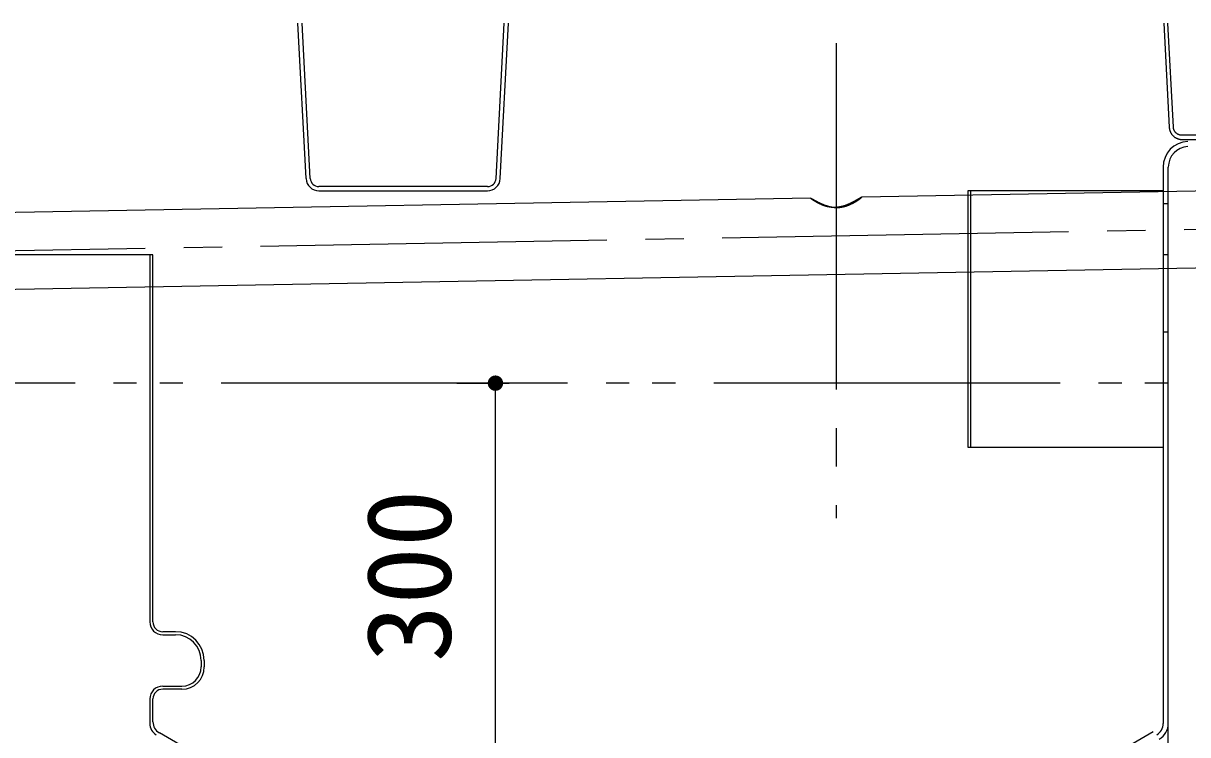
# Model space of a CAD drawing. Units: millimetres, scale not verified. Extents: x -8910 to 8910, y -6308 to 6308.
# Drawn here: x -5255 to -4347, y -2073 to -1518 of the extents above; entities that cross this region are included whole.
import ezdxf
from ezdxf.enums import TextEntityAlignment as Align

# ---------------------------------------------------------------- set-up
doc = ezdxf.new("R2010")
doc.units = ezdxf.units.MM
doc.header["$LTSCALE"] = 30
doc.linetypes.add('CHAIN2', pattern=[12, 9, -1, 1, -1])
doc.linetypes.add('DOUBLE_CHAIN2', pattern=[12.8, 9, -1, 0.6, -0.6, 0.6, -1])
doc.layers.add('0-3_空気管', color=3, linetype='Continuous', lineweight=25)
doc.styles.add('ＭＳ ゴシック', font='')
doc.styles.get('ＭＳ ゴシック').set_extended_font_data('MS Gothic')

msp = doc.modelspace()

# ---------------------------------------------------------------- linework, layer by layer
at = {"layer": '0-3_空気管', "linetype": 'CHAIN2'}
for p, q in [((-4621.22, -1173.53), (-4621.22, -1903.82)), ((-3720.08, -1667.7), (-6101.92, -1710.59))]:
    msp.add_line(p, q, dxfattribs=at)
at = {"layer": '0-3_空気管'}
for p, q in [((-5034.38, -1639.06), (-5040.73, -1518.01)), ((-5031.19, -1638.89), (-5037.53, -1517.84)), ((-4886.26, -1638.89), (-4879.91, -1517.84)), ((-4883.06, -1639.06), (-4876.72, -1518.01)), ((-4366.22, -1630.08), (-4366.22, -2063.89)), ((-4362.22, -3010.25), (-4362.22, -1630.08)), ((-3816.02, -1639.43), (-4601.22, -1653.57)), ((-4893.05, -1645.33), (-5024.4, -1645.33)), ((-5024.4, -1648.53), (-4893.05, -1648.53)), ((-4366.22, -1648.53), (-4518.62, -1648.53)), ((-4516.22, -1848.53), (-4516.22, -1648.53)), ((-4641.17, -1654.29), (-6017.46, -1679.07)), ((-4634.77, -1657.63), (-4634.57, -1657.72)), ((-4366.22, -1658.54), (-4362.22, -1658.54)), ((-3815.83, -1699.43), (-6036.41, -1739.42)), ((-5153.82, -1698.53), (-5306.22, -1698.53)), ((-5156.22, -1698.53), (-5156.22, -1984.67)), ((-5153.82, -1984.67), (-5153.82, -1698.53)), ((-4362.22, -1698.53), (-4366.22, -1698.53)), ((-4366.22, -1758.53), (-4362.22, -1758.53)), ((-4916.81, -1798.54), (-4876.07, -1798.54)), ((-5136.22, -1992.27), (-5146.22, -1992.27)), ((-5146.22, -1994.67), (-5136.22, -1994.67)), ((-5116.22, -2014.67), (-5116.22, -2019.67)), ((-5113.82, -2014.67), (-5113.82, -2019.67)), ((-5146.22, -2034.67), (-5131.22, -2034.67)), ((-5131.22, -2037.07), (-5146.22, -2037.07)), ((-5156.22, -2044.67), (-5156.22, -2063.89)), ((-5153.82, -2062.51), (-5153.82, -2044.67)), ((-5110.55, -2093.27), (-5148.82, -2071.17)), ((-4423.18, -2098.53), (-4373.99, -2070.13))]:
    msp.add_line(p, q, dxfattribs=at)
at = {"layer": '0-3_空気管', "linetype": 'DOUBLE_CHAIN2'}
msp.add_line((-3678.52, -1798.53), (-6245.97, -1798.53), dxfattribs=at)
at = {"layer": '0-3_空気管', "color": 4}
msp.add_line((-4886.81, -3048.54), (-4886.81, -1798.54), dxfattribs=at)
at = {"layer": '0-3_空気管'}
for points in [[(-4365.73, -1518.01), (-4361.48, -1599.06), (-4361.47, -1599.26), (-4361.46, -1599.35), (-4361.46, -1599.45), (-4361.45, -1599.57), (-4361.44, -1599.7), (-4361.43, -1599.84), (-4361.41, -1599.98), (-4361.39, -1600.13), (-4361.37, -1600.29), (-4361.35, -1600.44), (-4361.32, -1600.6), (-4361.29, -1600.75), (-4361.25, -1600.92), (-4361.2, -1601.09), (-4361.14, -1601.27), (-4361.08, -1601.47), (-4361, -1601.68), (-4360.91, -1601.9), (-4360.82, -1602.14), (-4360.71, -1602.38), (-4360.61, -1602.63), (-4360.49, -1602.87), (-4360.38, -1603.11), (-4360.27, -1603.34), (-4360.16, -1603.55), (-4360.05, -1603.75), (-4359.95, -1603.93), (-4359.84, -1604.1), (-4359.74, -1604.26), (-4359.62, -1604.42), (-4359.5, -1604.58), (-4359.36, -1604.74), (-4359.21, -1604.91), (-4359.05, -1605.09), (-4358.87, -1605.28), (-4358.68, -1605.47), (-4358.48, -1605.67), (-4358.29, -1605.86)], [(-4357.46, -1601.78), (-4357.55, -1601.61), (-4357.63, -1601.44), (-4357.71, -1601.26), (-4357.79, -1601.09), (-4357.86, -1600.92), (-4357.93, -1600.76), (-4357.98, -1600.61), (-4358.04, -1600.48), (-4358.08, -1600.34), (-4358.11, -1600.22), (-4358.14, -1600.1), (-4358.17, -1599.99), (-4358.19, -1599.88), (-4358.21, -1599.77), (-4358.22, -1599.66), (-4358.24, -1599.55), (-4358.25, -1599.45), (-4358.25, -1599.35), (-4358.26, -1599.26), (-4358.27, -1599.17), (-4358.27, -1599.1), (-4358.28, -1598.89), (-4362.53, -1517.84)], [(-4358.29, -1605.86), (-4358.09, -1606.05), (-4357.89, -1606.22), (-4357.71, -1606.39), (-4357.53, -1606.54), (-4357.36, -1606.67), (-4357.2, -1606.8), (-4357.03, -1606.91), (-4356.86, -1607.02), (-4356.68, -1607.12), (-4356.48, -1607.23), (-4356.27, -1607.33), (-4356.05, -1607.45), (-4355.8, -1607.56), (-4355.54, -1607.67), (-4355.28, -1607.77), (-4355.02, -1607.88), (-4354.76, -1607.98), (-4354.51, -1608.08), (-4354.27, -1608.16), (-4354.05, -1608.23), (-4353.84, -1608.29), (-4353.65, -1608.34), (-4353.46, -1608.39), (-4353.29, -1608.42), (-4353.12, -1608.45), (-4352.95, -1608.47), (-4352.79, -1608.49), (-4352.63, -1608.5), (-4352.47, -1608.52), (-4352.32, -1608.52), (-4352.17, -1608.53), (-4352.03, -1608.53), (-4351.91, -1608.53), (-4170.56, -1608.53)], [(-4352.54, -1605.28), (-4352.65, -1605.26), (-4352.76, -1605.24), (-4352.88, -1605.22), (-4353.01, -1605.19), (-4353.14, -1605.15), (-4353.29, -1605.1), (-4353.44, -1605.05), (-4353.61, -1604.99), (-4353.77, -1604.93), (-4354.12, -1604.8), (-4354.28, -1604.73), (-4354.44, -1604.66), (-4354.59, -1604.6), (-4354.73, -1604.53), (-4354.86, -1604.47), (-4354.97, -1604.4), (-4355.09, -1604.33), (-4355.2, -1604.27), (-4355.31, -1604.18), (-4355.43, -1604.1), (-4355.54, -1604), (-4355.67, -1603.9), (-4355.81, -1603.78), (-4355.95, -1603.66), (-4356.09, -1603.54), (-4356.23, -1603.41), (-4356.36, -1603.28), (-4356.49, -1603.15), (-4356.6, -1603.03), (-4356.71, -1602.92), (-4356.81, -1602.81), (-4356.9, -1602.7), (-4356.99, -1602.59), (-4357.06, -1602.48), (-4357.14, -1602.36), (-4357.22, -1602.23), (-4357.3, -1602.1), (-4357.38, -1601.94), (-4357.46, -1601.78)], [(-4170.59, -1605.33), (-4351.84, -1605.33), (-4351.93, -1605.33), (-4352.02, -1605.33), (-4352.12, -1605.32), (-4352.23, -1605.32), (-4352.33, -1605.31), (-4352.44, -1605.3), (-4352.54, -1605.28)], [(-4518.62, -1648.53), (-4518.62, -1848.53), (-4366.22, -1848.53)], [(-4641.2, -1654.3), (-4641.2, -1654.3), (-4641.19, -1654.3), (-4641.17, -1654.29), (-4641.14, -1654.29), (-4641.11, -1654.3), (-4641.09, -1654.3), (-4641.07, -1654.3), (-4641.04, -1654.31), (-4641.02, -1654.32), (-4640.99, -1654.33), (-4640.96, -1654.35), (-4640.92, -1654.37), (-4640.87, -1654.39), (-4640.82, -1654.41), (-4640.77, -1654.44), (-4640.7, -1654.47), (-4640.64, -1654.51), (-4640.49, -1654.58), (-4640.42, -1654.62), (-4640.34, -1654.66), (-4640.27, -1654.69), (-4640.2, -1654.73), (-4640, -1654.84), (-4639.92, -1654.88), (-4639.84, -1654.92), (-4639.76, -1654.97), (-4639.66, -1655.02), (-4639.55, -1655.08), (-4639.44, -1655.15), (-4639.31, -1655.21), (-4639.19, -1655.28), (-4639.06, -1655.36), (-4638.93, -1655.42), (-4638.81, -1655.49), (-4638.69, -1655.56), (-4638.58, -1655.62), (-4638.47, -1655.68), (-4638.36, -1655.74), (-4638.26, -1655.8)], [(-4638.15, -1656.5), (-4638.3, -1656.41), (-4638.44, -1656.31), (-4638.59, -1656.23), (-4638.72, -1656.14), (-4638.84, -1656.06), (-4638.96, -1655.99), (-4639.06, -1655.92), (-4639.16, -1655.86), (-4639.25, -1655.8), (-4639.34, -1655.74), (-4639.51, -1655.62), (-4639.6, -1655.56), (-4639.7, -1655.49), (-4639.79, -1655.42), (-4639.9, -1655.36), (-4640, -1655.28), (-4640.09, -1655.21), (-4640.19, -1655.15), (-4640.28, -1655.08), (-4640.36, -1655.02), (-4640.43, -1654.97), (-4640.5, -1654.92), (-4640.55, -1654.88), (-4640.61, -1654.84), (-4640.7, -1654.77), (-4640.75, -1654.73), (-4640.79, -1654.69), (-4640.84, -1654.66), (-4640.93, -1654.58), (-4640.97, -1654.54), (-4641.01, -1654.51), (-4641.05, -1654.47), (-4641.09, -1654.44), (-4641.12, -1654.41), (-4641.18, -1654.35), (-4641.19, -1654.33), (-4641.2, -1654.32), (-4641.2, -1654.31), (-4641.2, -1654.3)], [(-4638.26, -1655.8), (-4638.15, -1655.86), (-4638.03, -1655.92), (-4637.91, -1655.99), (-4637.77, -1656.06), (-4637.63, -1656.14), (-4637.47, -1656.23), (-4637.3, -1656.31), (-4637.13, -1656.41), (-4636.96, -1656.5), (-4636.79, -1656.59), (-4636.63, -1656.68), (-4636.47, -1656.76), (-4636.32, -1656.84), (-4636.18, -1656.91), (-4636.05, -1656.98), (-4635.78, -1657.12), (-4635.64, -1657.19), (-4635.49, -1657.27), (-4635.33, -1657.35), (-4635.15, -1657.44), (-4634.77, -1657.63)], [(-4631.1, -1660), (-4631.29, -1659.93), (-4631.48, -1659.86), (-4631.65, -1659.79), (-4631.83, -1659.72), (-4632, -1659.65), (-4632.19, -1659.58), (-4632.38, -1659.49), (-4632.59, -1659.4), (-4632.8, -1659.31), (-4633.25, -1659.11), (-4633.48, -1659.01), (-4633.7, -1658.91), (-4633.91, -1658.81), (-4634.1, -1658.72), (-4634.28, -1658.64), (-4634.45, -1658.56), (-4634.6, -1658.49), (-4634.89, -1658.34), (-4635.04, -1658.26), (-4635.19, -1658.19), (-4635.34, -1658.1), (-4635.51, -1658.02), (-4635.68, -1657.92), (-4635.86, -1657.82), (-4636.04, -1657.72), (-4636.22, -1657.63), (-4636.4, -1657.53), (-4636.56, -1657.44), (-4636.72, -1657.35), (-4636.86, -1657.27), (-4637, -1657.19), (-4637.12, -1657.12), (-4637.24, -1657.05), (-4637.36, -1656.98), (-4637.6, -1656.84), (-4637.73, -1656.76), (-4637.86, -1656.68), (-4638, -1656.59), (-4638.15, -1656.5)], [(-4634.57, -1657.72), (-4634.37, -1657.82), (-4634.18, -1657.92), (-4633.98, -1658.02), (-4633.8, -1658.1), (-4633.63, -1658.19), (-4633.46, -1658.26), (-4633.3, -1658.34), (-4633.15, -1658.41), (-4632.98, -1658.49), (-4632.82, -1658.56), (-4632.64, -1658.64), (-4632.44, -1658.72), (-4632.23, -1658.81), (-4632.01, -1658.91), (-4631.77, -1659.01), (-4631.53, -1659.11), (-4631.29, -1659.21), (-4631.05, -1659.31), (-4630.82, -1659.4), (-4630.6, -1659.49), (-4630.39, -1659.58), (-4630.2, -1659.65), (-4630.01, -1659.72), (-4629.83, -1659.79), (-4629.64, -1659.86), (-4629.44, -1659.93), (-4629.24, -1660), (-4629.02, -1660.07), (-4628.78, -1660.15), (-4628.52, -1660.23), (-4628.26, -1660.31), (-4627.99, -1660.39), (-4627.72, -1660.48), (-4627.45, -1660.55), (-4627.19, -1660.63), (-4626.94, -1660.7), (-4626.72, -1660.76), (-4626.5, -1660.82), (-4626.29, -1660.87)], [(-4622.23, -1661.57), (-4622.45, -1661.57), (-4622.54, -1661.57), (-4622.65, -1661.57), (-4622.78, -1661.57), (-4622.91, -1661.58), (-4623.22, -1661.58), (-4623.38, -1661.57), (-4623.54, -1661.57), (-4623.71, -1661.57), (-4623.87, -1661.56), (-4624.05, -1661.55), (-4624.23, -1661.53), (-4624.42, -1661.52), (-4624.62, -1661.5), (-4624.84, -1661.47), (-4625.07, -1661.44), (-4625.33, -1661.41), (-4625.6, -1661.37), (-4625.87, -1661.33), (-4626.44, -1661.24), (-4626.72, -1661.2), (-4626.98, -1661.15), (-4627.23, -1661.1), (-4627.46, -1661.06), (-4627.67, -1661.01), (-4627.88, -1660.97), (-4628.27, -1660.87), (-4628.47, -1660.82), (-4628.68, -1660.76), (-4628.9, -1660.7), (-4629.14, -1660.63), (-4629.38, -1660.55), (-4629.64, -1660.48), (-4629.9, -1660.39), (-4630.16, -1660.31), (-4630.42, -1660.23), (-4630.66, -1660.15), (-4630.89, -1660.07), (-4631.1, -1660)], [(-4626.29, -1660.87), (-4626.09, -1660.92), (-4625.89, -1660.97), (-4625.68, -1661.01), (-4625.45, -1661.06), (-4625.22, -1661.1), (-4624.96, -1661.15), (-4624.69, -1661.2), (-4624.41, -1661.24), (-4623.83, -1661.33), (-4623.55, -1661.37), (-4623.27, -1661.41), (-4623.02, -1661.44), (-4622.78, -1661.47), (-4622.55, -1661.5), (-4622.34, -1661.52), (-4622.13, -1661.53), (-4621.92, -1661.55), (-4621.71, -1661.56), (-4621.49, -1661.56), (-4621.25, -1661.57), (-4620.99, -1661.57), (-4620.72, -1661.57), (-4620.44, -1661.57), (-4620.15, -1661.56), (-4619.86, -1661.56), (-4619.58, -1661.55), (-4619.3, -1661.54), (-4619.05, -1661.53), (-4618.81, -1661.51), (-4618.59, -1661.5), (-4618.38, -1661.48), (-4618.17, -1661.46), (-4617.96, -1661.44), (-4617.75, -1661.41), (-4617.53, -1661.38), (-4617.29, -1661.34), (-4617.04, -1661.29), (-4616.77, -1661.25), (-4616.49, -1661.2)], [(-4613.34, -1659.74), (-4613.58, -1659.83), (-4613.83, -1659.92), (-4614.1, -1660.01), (-4614.64, -1660.2), (-4614.91, -1660.29), (-4615.17, -1660.37), (-4615.41, -1660.45), (-4615.64, -1660.52), (-4615.86, -1660.59), (-4616.06, -1660.65), (-4616.27, -1660.7), (-4616.47, -1660.76), (-4616.68, -1660.81), (-4616.9, -1660.86), (-4617.14, -1660.92), (-4617.4, -1660.97), (-4617.67, -1661.03), (-4617.95, -1661.08), (-4618.24, -1661.14), (-4618.53, -1661.2), (-4618.82, -1661.25), (-4619.09, -1661.29), (-4619.35, -1661.34), (-4619.59, -1661.38), (-4619.81, -1661.41), (-4620.02, -1661.44), (-4620.21, -1661.46), (-4620.39, -1661.48), (-4620.57, -1661.5), (-4620.74, -1661.51), (-4620.91, -1661.52), (-4621.24, -1661.54), (-4621.39, -1661.55), (-4621.54, -1661.55), (-4621.68, -1661.56), (-4621.81, -1661.56), (-4621.92, -1661.56), (-4622.23, -1661.57)], [(-4616.49, -1661.2), (-4616.21, -1661.14), (-4615.92, -1661.08), (-4615.65, -1661.03), (-4615.38, -1660.97), (-4615.13, -1660.92), (-4614.9, -1660.86), (-4614.48, -1660.76), (-4614.28, -1660.7), (-4614.08, -1660.65), (-4613.89, -1660.59), (-4613.68, -1660.52), (-4613.46, -1660.45), (-4613.22, -1660.37), (-4612.97, -1660.29), (-4612.72, -1660.2), (-4612.46, -1660.1), (-4612.2, -1660.01), (-4611.94, -1659.92), (-4611.7, -1659.83), (-4611.47, -1659.74), (-4611.26, -1659.66), (-4611.07, -1659.59), (-4610.88, -1659.51), (-4610.71, -1659.44), (-4610.53, -1659.36), (-4610.36, -1659.28), (-4610.17, -1659.2), (-4609.98, -1659.11), (-4609.77, -1659.02), (-4609.56, -1658.91), (-4609.34, -1658.81), (-4608.89, -1658.59), (-4608.67, -1658.48), (-4608.46, -1658.38), (-4608.27, -1658.28), (-4608.08, -1658.19), (-4607.92, -1658.1), (-4607.76, -1658.02), (-4607.62, -1657.94)], [(-4605.91, -1656.18), (-4606.05, -1656.27), (-4606.19, -1656.35), (-4606.33, -1656.42), (-4606.46, -1656.49), (-4606.59, -1656.57), (-4606.73, -1656.64), (-4606.88, -1656.72), (-4607.04, -1656.81), (-4607.22, -1656.9), (-4607.4, -1657), (-4607.6, -1657.1), (-4607.79, -1657.21), (-4607.99, -1657.31), (-4608.19, -1657.42), (-4608.38, -1657.52), (-4608.56, -1657.61), (-4608.74, -1657.7), (-4608.9, -1657.78), (-4609.06, -1657.86), (-4609.22, -1657.94), (-4609.38, -1658.02), (-4609.55, -1658.1), (-4609.72, -1658.19), (-4609.92, -1658.28), (-4610.13, -1658.38), (-4610.35, -1658.48), (-4610.59, -1658.59), (-4610.83, -1658.7), (-4611.31, -1658.91), (-4611.54, -1659.02), (-4611.76, -1659.11), (-4611.97, -1659.2), (-4612.16, -1659.28), (-4612.35, -1659.36), (-4612.53, -1659.44), (-4612.72, -1659.51), (-4612.91, -1659.59), (-4613.12, -1659.66), (-4613.34, -1659.74)], [(-4607.62, -1657.94), (-4607.47, -1657.86), (-4607.33, -1657.78), (-4607.18, -1657.7), (-4607.02, -1657.61), (-4606.86, -1657.52), (-4606.68, -1657.42), (-4606.51, -1657.31), (-4606.33, -1657.21), (-4606.15, -1657.1), (-4605.98, -1657), (-4605.81, -1656.9), (-4605.65, -1656.81), (-4605.51, -1656.72), (-4605.38, -1656.64), (-4605.25, -1656.57), (-4605.13, -1656.49), (-4605.02, -1656.42), (-4604.9, -1656.35), (-4604.78, -1656.27), (-4604.65, -1656.18), (-4604.52, -1656.1), (-4604.37, -1656), (-4604.23, -1655.91), (-4604.08, -1655.81), (-4603.94, -1655.71), (-4603.8, -1655.62), (-4603.54, -1655.44), (-4603.42, -1655.37), (-4603.32, -1655.29), (-4603.22, -1655.23), (-4603.13, -1655.16), (-4603.04, -1655.1), (-4602.87, -1654.98), (-4602.78, -1654.91), (-4602.69, -1654.84), (-4602.59, -1654.77), (-4602.49, -1654.69), (-4602.39, -1654.62), (-4602.29, -1654.55)], [(-4601.56, -1653.7), (-4601.62, -1653.73), (-4601.68, -1653.76), (-4601.75, -1653.8), (-4601.82, -1653.84), (-4601.9, -1653.88), (-4601.97, -1653.92), (-4602.04, -1653.96), (-4602.12, -1654), (-4602.18, -1654.03), (-4602.25, -1654.07), (-4602.32, -1654.11), (-4602.39, -1654.15), (-4602.46, -1654.2), (-4602.54, -1654.24), (-4602.63, -1654.29), (-4602.73, -1654.35), (-4602.83, -1654.41), (-4602.95, -1654.48), (-4603.19, -1654.62), (-4603.32, -1654.69), (-4603.45, -1654.77), (-4603.57, -1654.84), (-4603.69, -1654.91), (-4603.81, -1654.98), (-4603.91, -1655.04), (-4604.02, -1655.1), (-4604.13, -1655.16), (-4604.24, -1655.23), (-4604.35, -1655.29), (-4604.48, -1655.37), (-4604.61, -1655.44), (-4604.76, -1655.53), (-4604.91, -1655.62), (-4605.08, -1655.71), (-4605.25, -1655.81), (-4605.42, -1655.91), (-4605.59, -1656), (-4605.75, -1656.1), (-4605.91, -1656.18)], [(-4602.29, -1654.55), (-4602.2, -1654.48), (-4602.11, -1654.41), (-4602.03, -1654.35), (-4601.96, -1654.29), (-4601.89, -1654.24), (-4601.83, -1654.2), (-4601.78, -1654.15), (-4601.68, -1654.07), (-4601.63, -1654.03), (-4601.59, -1654), (-4601.55, -1653.96), (-4601.5, -1653.92), (-4601.45, -1653.88), (-4601.37, -1653.8), (-4601.33, -1653.76), (-4601.3, -1653.73), (-4601.24, -1653.67), (-4601.22, -1653.65), (-4601.2, -1653.63), (-4601.19, -1653.62), (-4601.18, -1653.61), (-4601.18, -1653.6), (-4601.18, -1653.59), (-4601.18, -1653.58), (-4601.19, -1653.58), (-4601.2, -1653.57), (-4601.21, -1653.57), (-4601.24, -1653.57), (-4601.26, -1653.57), (-4601.28, -1653.58), (-4601.3, -1653.58), (-4601.32, -1653.59), (-4601.34, -1653.6), (-4601.37, -1653.61), (-4601.4, -1653.62), (-4601.43, -1653.63), (-4601.47, -1653.65), (-4601.51, -1653.67), (-4601.56, -1653.7)]]:
    msp.add_lwpolyline(points, dxfattribs=at)
for centre, radius, start, end in [((-4346.22, -1630.08), 20, 92.5, 180), ((-4346.22, -1630.08), 16, 92.5, 180), ((-5024.4, -1638.53), 10, 183.00031, 270), ((-5024.4, -1638.53), 6.8, 182.99829, 269.99998), ((-4893.05, -1638.53), 6.8, 270, 356.99956), ((-4893.05, -1638.53), 10, 270, 357.00179), ((-5146.22, -1984.67), 10, 180, 270), ((-5146.22, -1984.67), 7.6, 180, 270), ((-5136.22, -2014.67), 22.4, 0, 90), ((-5136.22, -2014.67), 20, 0, 90), ((-5131.22, -2019.67), 17.4, 270, 0), ((-5131.22, -2019.67), 15, 270, 0), ((-5146.22, -2044.67), 10, 90, 180), ((-5146.22, -2044.67), 7.6, 90, 180), ((-5146.22, -2063.89), 10, 180, 240), ((-5143.82, -2062.51), 10, 180, 240), ((-4376.22, -2063.89), 10, 300, 0), ((-4376.22, -2063.89), 14, 300, 0)]:
    msp.add_arc(centre, radius, start, end, dxfattribs=at)
at = {"layer": '0-3_空気管', "color": 92}
for points in [[(-4892.7, -1797.41), (-4886.81, -1798.54), (-4892.8, -1798.16)], [(-4892.52, -1796.68), (-4886.81, -1798.54), (-4892.7, -1797.41)], [(-4892.24, -1795.98), (-4886.81, -1798.54), (-4892.52, -1796.68)], [(-4891.88, -1795.32), (-4886.81, -1798.54), (-4892.24, -1795.98)], [(-4891.43, -1794.71), (-4886.81, -1798.54), (-4891.88, -1795.32)], [(-4890.92, -1794.16), (-4886.81, -1798.54), (-4891.43, -1794.71)], [(-4890.34, -1793.68), (-4886.81, -1798.54), (-4890.92, -1794.16)], [(-4889.7, -1793.28), (-4886.81, -1798.54), (-4890.34, -1793.68)], [(-4889.02, -1792.96), (-4886.81, -1798.54), (-4889.7, -1793.28)], [(-4888.3, -1792.72), (-4886.81, -1798.54), (-4889.02, -1792.96)], [(-4888.3, -1792.72), (-4886.81, -1792.54), (-4886.81, -1798.54)], [(-4887.56, -1792.58), (-4886.81, -1792.54), (-4888.3, -1792.72)], [(-4886.81, -1792.54), (-4880.81, -1798.54), (-4886.81, -1798.54)], [(-4886.43, -1792.55), (-4880.81, -1798.54), (-4886.81, -1792.54)], [(-4885.69, -1792.64), (-4880.81, -1798.54), (-4886.43, -1792.55)], [(-4884.96, -1792.83), (-4880.81, -1798.54), (-4885.69, -1792.64)], [(-4884.26, -1793.11), (-4880.81, -1798.54), (-4884.96, -1792.83)], [(-4883.6, -1793.47), (-4880.81, -1798.54), (-4884.26, -1793.11)], [(-4882.99, -1793.91), (-4880.81, -1798.54), (-4883.6, -1793.47)], [(-4882.44, -1794.43), (-4880.81, -1798.54), (-4882.99, -1793.91)], [(-4881.96, -1795.01), (-4880.81, -1798.54), (-4882.44, -1794.43)], [(-4881.96, -1795.01), (-4880.86, -1797.78), (-4880.81, -1798.54)], [(-4881.55, -1795.65), (-4880.86, -1797.78), (-4881.96, -1795.01)], [(-4881.55, -1795.65), (-4881, -1797.04), (-4880.86, -1797.78)], [(-4881.23, -1796.33), (-4881, -1797.04), (-4881.55, -1795.65)], [(-4892.8, -1798.16), (-4886.81, -1798.54), (-4892.81, -1798.54)], [(-4892.81, -1798.54), (-4891.66, -1802.06), (-4892.76, -1799.29)], [(-4892.81, -1798.54), (-4891.18, -1802.64), (-4891.66, -1802.06)], [(-4886.81, -1798.54), (-4891.18, -1802.64), (-4892.81, -1798.54)], [(-4892.76, -1799.29), (-4892.07, -1801.43), (-4892.62, -1800.03)], [(-4892.76, -1799.29), (-4891.66, -1802.06), (-4892.07, -1801.43)], [(-4892.62, -1800.03), (-4892.07, -1801.43), (-4892.39, -1800.74)], [(-4886.81, -1798.54), (-4890.64, -1803.16), (-4891.18, -1802.64)], [(-4886.81, -1798.54), (-4890.03, -1803.6), (-4890.64, -1803.16)], [(-4886.81, -1798.54), (-4889.37, -1803.97), (-4890.03, -1803.6)], [(-4886.81, -1798.54), (-4888.66, -1804.24), (-4889.37, -1803.97)], [(-4886.81, -1798.54), (-4887.94, -1804.43), (-4888.66, -1804.24)], [(-4886.81, -1798.54), (-4887.19, -1804.52), (-4887.94, -1804.43)], [(-4886.81, -1798.54), (-4886.81, -1804.54), (-4887.19, -1804.52)], [(-4886.81, -1798.54), (-4886.06, -1804.49), (-4886.81, -1804.54)], [(-4886.81, -1798.54), (-4885.32, -1804.35), (-4886.06, -1804.49)], [(-4886.81, -1798.54), (-4884.6, -1804.11), (-4885.32, -1804.35)], [(-4880.81, -1798.54), (-4884.6, -1804.11), (-4886.81, -1798.54)], [(-4880.81, -1798.54), (-4883.92, -1803.79), (-4884.6, -1804.11)], [(-4880.81, -1798.54), (-4883.28, -1803.39), (-4883.92, -1803.79)], [(-4880.81, -1798.54), (-4882.7, -1802.91), (-4883.28, -1803.39)], [(-4880.81, -1798.54), (-4882.19, -1802.36), (-4882.7, -1802.91)], [(-4880.81, -1798.54), (-4881.74, -1801.75), (-4882.19, -1802.36)], [(-4880.81, -1798.54), (-4881.38, -1801.09), (-4881.74, -1801.75)], [(-4880.81, -1798.54), (-4881.1, -1800.39), (-4881.38, -1801.09)], [(-4880.81, -1798.54), (-4880.92, -1799.66), (-4881.1, -1800.39)], [(-4880.81, -1798.54), (-4880.82, -1798.91), (-4880.92, -1799.66)]]:
    msp.add_solid(points, dxfattribs=at)

# ---------------------------------------------------------------- texts
at = {"layer": '0-3_空気管', "color": 4, "style": 'ＭＳ ゴシック'}
msp.add_text('300', height=65.98, rotation=90, dxfattribs=at).set_placement((-4901.81, -2016.04), align=Align.BOTTOM_LEFT)

doc.saveas('drawing.dxf')
